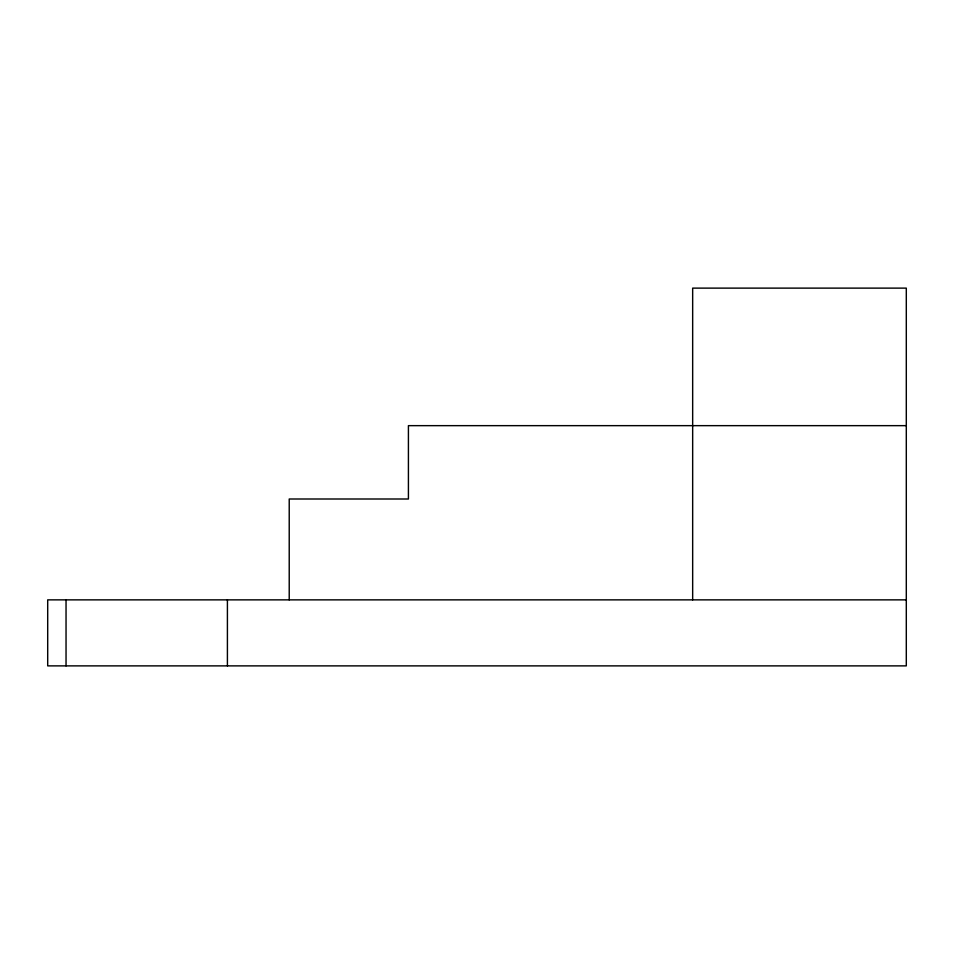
<?xml version="1.0" encoding="UTF-8"?>
<svg xmlns="http://www.w3.org/2000/svg" width="954" height="954" viewBox="0 0 954 954"><rect width="100%" height="100%" fill="white"/><g stroke="black" fill="none" stroke-linecap="round" stroke-linejoin="round"><path stroke-width="1.43" d="M906.3 425.651L408.419 425.651L408.419 499.002L289.217 499.002L289.217 599.863M906.3 599.863L47.7 599.863L47.7 665.88L906.3 665.88L906.3 288.12L692.664 288.12L692.664 599.863M227.41 599.863L227.41 665.88M66.041 599.863L66.041 665.88"/></g></svg>
